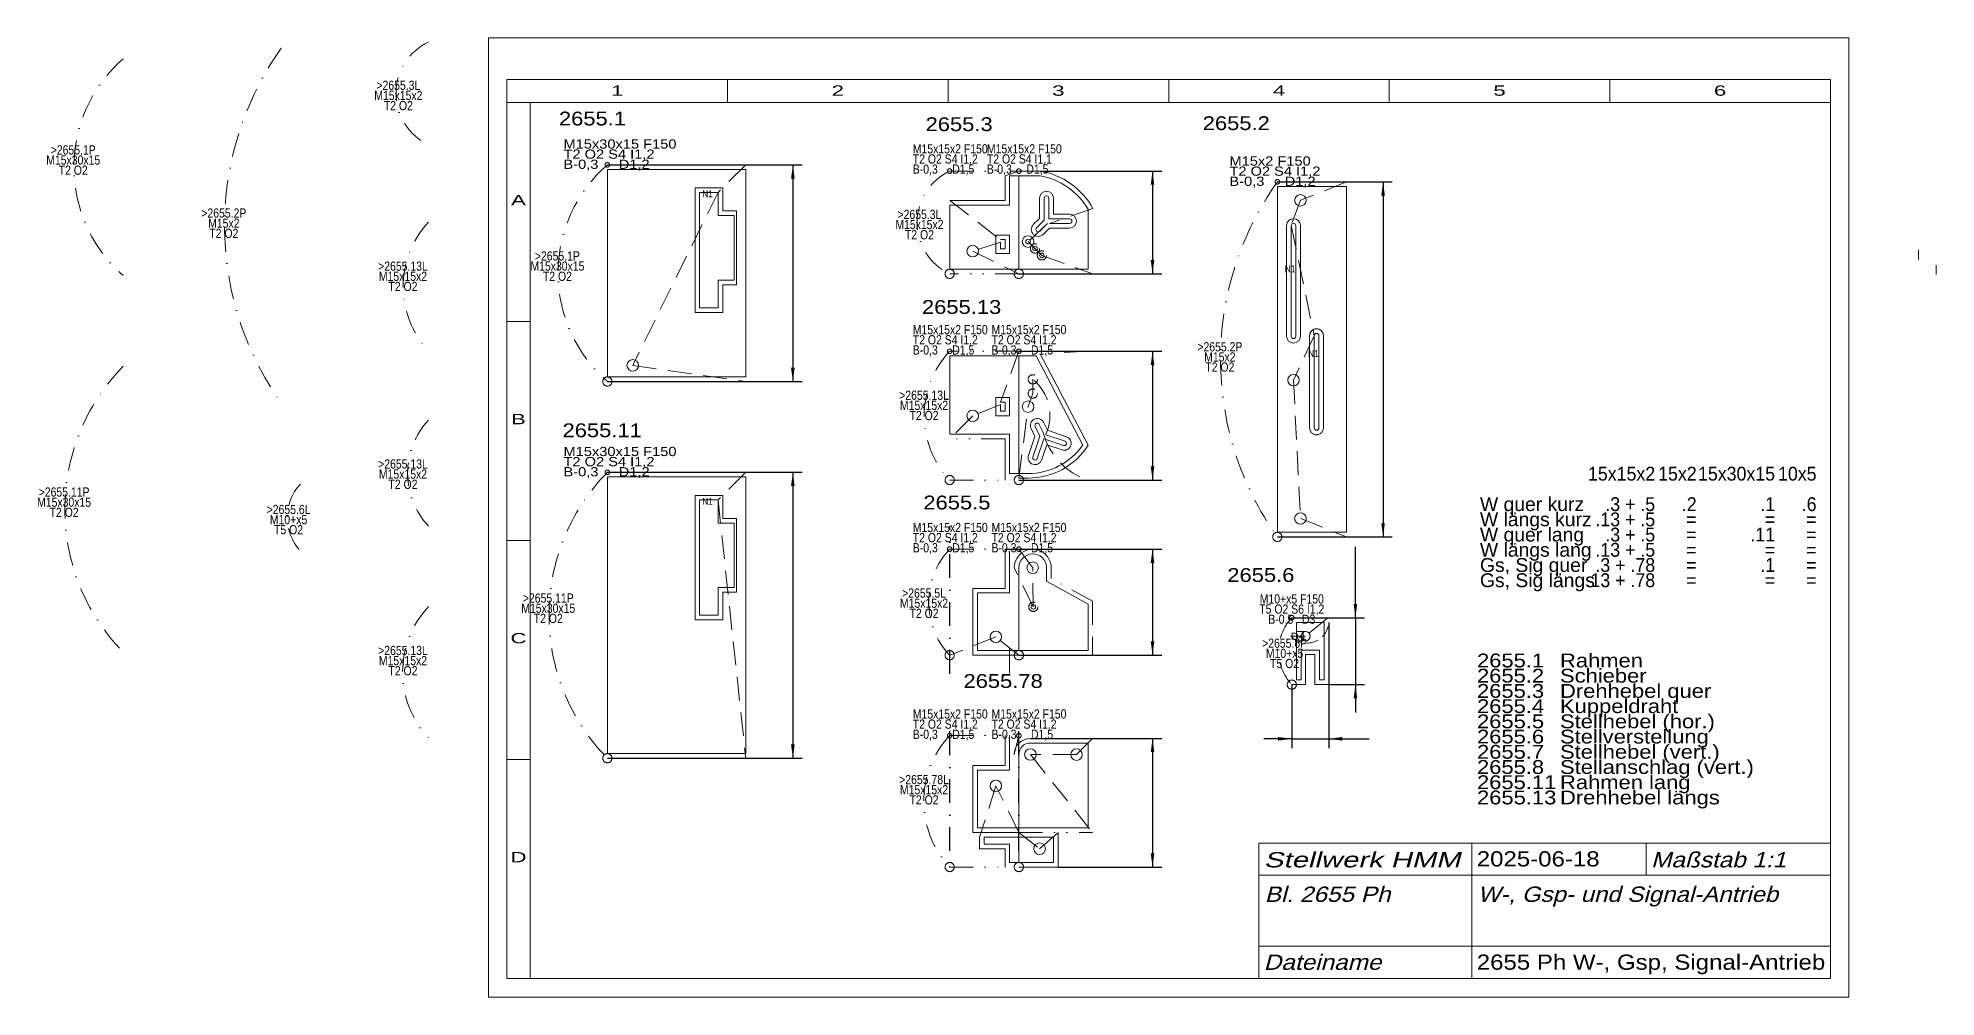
# Model space of a CAD drawing. Extents: x -97 to 315, y 1 to 209.
import ezdxf
from ezdxf.enums import TextEntityAlignment as Align

# ---------------------------------------------------------------- set-up
doc = ezdxf.new("R2010")
doc.units = 0
doc.header["$LTSCALE"] = 10.295135
for name, pattern in [('DASHDOT', [1, 0.5, -0.25, 0, -0.25]), ('DASHED', [0.75, 0.5, -0.25]), ('DIVIDE', [1.25, 0.5, -0.25, 0, -0.25, 0, -0.25]), ('HIDDEN', [0.375, 0.25, -0.125]), ('PHANTOM', [2.5, 1.25, -0.25, 0.25, -0.25, 0.25, -0.25])]:
    doc.linetypes.add(name, pattern=pattern)
for name, color, linetype, lineweight in [('2655_1 RAHMEN', 7, 'CONTINUOUS', 13), ('2655_11P', 30, 'CONTINUOUS', 13), ('2655_13L', 30, 'CONTINUOUS', 13), ('2655_13R', 14, 'CONTINUOUS', 13), ('2655_1P', 30, 'CONTINUOUS', 13), ('2655_2 SCHIEBER', 230, 'CONTINUOUS', 13), ('2655_2P', 30, 'CONTINUOUS', 13), ('2655_3 DREHHEBEL', 150, 'CONTINUOUS', 13), ('2655_3L', 30, 'CONTINUOUS', 13), ('2655_3R', 14, 'CONTINUOUS', 13), ('2655_5 STELLHEBEL', 172, 'CONTINUOUS', 13), ('2655_5L', 30, 'CONTINUOUS', 13), ('2655_5R', 14, 'CONTINUOUS', 13), ('2655_6 STELLVERSTELLUNG', 230, 'CONTINUOUS', 13), ('2655_6P', 30, 'CONTINUOUS', 13), ('2655_78L', 30, 'CONTINUOUS', 13), ('2655_78R', 14, 'CONTINUOUS', 13), ('2655_8 STELLANSCHLAG', 171, 'CONTINUOUS', 13), ('2655___ W-_ GSP-_ SIGNAL-ANTRIEB', 230, 'CONTINUOUS', 13), ('BEMAßUNG', 7, 'CONTINUOUS', 25), ('BESCHRIFTUNG', 7, 'CONTINUOUS', 25), ('MITTELLINIEN', 5, 'DASHDOT', 25), ('STANDARD', 7, 'CONTINUOUS', 0)]:
    doc.layers.add(name, color=color, linetype=linetype, lineweight=lineweight)
doc.styles.add('Arial', font='arial.ttf')

# ---------------------------------------------------------------- blocks, each defined once
blk = doc.blocks.new('D79153408')
at = {"layer": 'BEMAßUNG', "color": 172}
for p, q in [((189, 83.26), (189, 98.65)), ((175.2, 83.26), (191, 83.26)), ((189, 83.26), (189, 68.76)), ((183.2, 68.76), (191, 68.76)), ((189, 68.76), (189, 62.72))]:
    blk.add_line(p, q, dxfattribs=at)
at = {"layer": 'BEMAßUNG'}
for points in [[(189, 83.26), (188.61, 86.24), (189.39, 86.24)], [(189, 68.76), (189.39, 65.79), (188.61, 65.79)]]:
    blk.add_solid(points, dxfattribs=at)
blk = doc.blocks.new('D293479424')
at = {"layer": 'BEMAßUNG', "color": 172}
for p, q in [((116.01, 141.04), (147, 141.04)), ((145, 141.04), (145, 113.12)), ((116.01, 113.12), (147, 113.12))]:
    blk.add_line(p, q, dxfattribs=at)
at = {"layer": 'BEMAßUNG'}
for points in [[(145, 141.04), (145.39, 138.06), (144.61, 138.06)], [(145, 113.12), (144.61, 116.09), (145.39, 116.09)]]:
    blk.add_solid(points, dxfattribs=at)
blk = doc.blocks.new('D364695040')
at = {"layer": 'BEMAßUNG', "color": 172}
for p, q in [((113.01, 98.13), (147, 98.13)), ((145, 98.13), (145, 75.13)), ((116.01, 75.13), (147, 75.13))]:
    blk.add_line(p, q, dxfattribs=at)
at = {"layer": 'BEMAßUNG'}
for points in [[(145, 98.13), (145.39, 95.16), (144.61, 95.16)], [(145, 75.13), (144.61, 78.11), (145.39, 78.11)]]:
    blk.add_solid(points, dxfattribs=at)
blk = doc.blocks.new('D590242304')
at = {"layer": 'BEMAßUNG', "color": 172}
for p, q in [((118.51, 57.09), (147, 57.09)), ((145, 57.09), (145, 29.19)), ((124.51, 29.19), (147, 29.19))]:
    blk.add_line(p, q, dxfattribs=at)
at = {"layer": 'BEMAßUNG'}
for points in [[(145, 57.09), (145.39, 54.11), (144.61, 54.11)], [(145, 29.19), (144.61, 32.16), (145.39, 32.16)]]:
    blk.add_solid(points, dxfattribs=at)
blk = doc.blocks.new('D590247424')
at = {"layer": 'BEMAßUNG', "color": 172}
for p, q in [((120.63, 180.12), (147, 180.12)), ((145, 180.12), (145, 157.84)), ((116.01, 157.84), (147, 157.84))]:
    blk.add_line(p, q, dxfattribs=at)
at = {"layer": 'BEMAßUNG'}
for points in [[(145, 180.12), (145.39, 177.15), (144.61, 177.15)], [(145, 157.84), (144.61, 160.81), (145.39, 160.81)]]:
    blk.add_solid(points, dxfattribs=at)
blk = doc.blocks.new('D293474048')
at = {"layer": 'BEMAßUNG', "color": 172}
for p, q in [((26.78, 181.49), (69, 181.49)), ((67, 181.49), (67, 134.49)), ((26.78, 134.49), (69, 134.49))]:
    blk.add_line(p, q, dxfattribs=at)
at = {"layer": 'BEMAßUNG'}
for points in [[(67, 181.49), (67.39, 178.52), (66.61, 178.52)], [(67, 134.49), (66.61, 137.47), (67.39, 137.47)]]:
    blk.add_solid(points, dxfattribs=at)
blk = doc.blocks.new('D293473280')
at = {"layer": 'BEMAßUNG', "color": 172}
for p, q in [((26.78, 114.8), (69, 114.8)), ((67, 114.8), (67, 52.8)), ((26.78, 52.8), (69, 52.8))]:
    blk.add_line(p, q, dxfattribs=at)
at = {"layer": 'BEMAßUNG'}
for points in [[(67, 114.8), (67.39, 111.82), (66.61, 111.82)], [(67, 52.8), (66.61, 55.77), (67.39, 55.77)]]:
    blk.add_solid(points, dxfattribs=at)
blk = doc.blocks.new('D292033280')
at = {"layer": 'BEMAßUNG', "color": 172}
for p, q in [((172.07, 177.79), (197, 177.79)), ((195, 177.79), (195, 100.79)), ((172.07, 100.79), (197, 100.79))]:
    blk.add_line(p, q, dxfattribs=at)
at = {"layer": 'BEMAßUNG'}
for points in [[(195, 177.79), (195.39, 174.82), (194.61, 174.82)], [(195, 100.79), (194.61, 103.77), (195.39, 103.77)]]:
    blk.add_solid(points, dxfattribs=at)
blk = doc.blocks.new('D799155968')
at = {"layer": 'BEMAßUNG', "color": 172}
for p, q in [((183.2, 82.26), (183.2, 55)), ((175.2, 68.76), (175.2, 55)), ((175.2, 57), (169.16, 57)), ((175.2, 57), (183.2, 57)), ((183.2, 57), (191.97, 57))]:
    blk.add_line(p, q, dxfattribs=at)
at = {"layer": 'BEMAßUNG'}
for points in [[(175.2, 57), (172.22, 56.61), (172.22, 57.39)], [(183.2, 57), (186.17, 57.39), (186.17, 56.61)]]:
    blk.add_solid(points, dxfattribs=at)

msp = doc.modelspace()

# ---------------------------------------------------------------- linework, layer by layer
at = {"layer": '2655_1 RAHMEN'}
for p, q in [((26.78, 180.49), (26.78, 135.49)), ((26.78, 180.49), (56.78, 180.49)), ((56.78, 180.49), (56.78, 135.49)), ((45.78, 176.49), (45.78, 149.49)), ((51.78, 176.49), (45.78, 176.49)), ((51.78, 176.49), (51.78, 171.49)), ((51.78, 171.49), (54.78, 171.49)), ((54.78, 171.49), (54.78, 155.49)), ((51.78, 155.49), (54.78, 155.49)), ((51.78, 155.49), (51.78, 149.49)), ((45.78, 149.49), (51.78, 149.49)), ((26.78, 135.49), (56.78, 135.49)), ((26.78, 113.8), (26.78, 53.8)), ((26.78, 113.8), (56.78, 113.8)), ((56.78, 113.8), (56.78, 53.8)), ((45.78, 109.8), (45.78, 82.8)), ((51.78, 109.8), (45.78, 109.8)), ((51.78, 109.8), (51.78, 104.8)), ((51.78, 104.8), (54.78, 104.8)), ((54.78, 104.8), (54.78, 88.8)), ((51.78, 88.8), (54.78, 88.8)), ((51.78, 88.8), (51.78, 82.8)), ((45.78, 82.8), (51.78, 82.8)), ((26.78, 53.8), (56.78, 53.8))]:
    msp.add_line(p, q, dxfattribs=at)
at = {"layer": '2655_11P', "linetype": 'DIVIDE'}
for p, q in [((26.78, 114.8), (56.78, 114.8)), ((26.78, 52.8), (56.78, 52.8))]:
    msp.add_line(p, q, dxfattribs=at)
at = {"layer": '2655_11P', "linetype": 'DASHED'}
for p, q in [((56.78, 114.8), (50.78, 108.8)), ((50.78, 108.8), (56.78, 52.8))]:
    msp.add_line(p, q, dxfattribs=at)
at = {"layer": '2655_11P'}
for p, q in [((46.78, 108.8), (46.78, 83.8)), ((50.78, 108.8), (46.78, 108.8)), ((50.78, 108.8), (50.78, 103.8)), ((50.78, 103.8), (54.28, 103.8)), ((54.28, 103.8), (54.28, 89.8)), ((50.78, 89.8), (50.78, 83.8)), ((50.78, 89.8), (54.28, 89.8)), ((46.78, 83.8), (50.78, 83.8))]:
    msp.add_line(p, q, dxfattribs=at)
at = {"layer": '2655_11P', "linetype": 'PHANTOM'}
for centre, radius in [((26.78, 114.8), 0.5), ((26.78, 52.8), 1)]:
    msp.add_circle(centre, radius, dxfattribs=at)
at = {"layer": '2655_13L', "linetype": 'DIVIDE'}
for p, q in [((116.01, 141.04), (101.01, 141.04)), ((113.01, 122.04), (101.01, 122.04)), ((101.01, 113.12), (113.01, 113.12))]:
    msp.add_line(p, q, dxfattribs=at)
at = {"layer": '2655_13L', "linetype": 'DASHED'}
for p, q in [((116.01, 141.04), (112.01, 130.04)), ((112.01, 129.54), (106.01, 127.03)), ((106.01, 127.03), (101.01, 122.04))]:
    msp.add_line(p, q, dxfattribs=at)
at = {"layer": '2655_13L'}
for p, q in [((112.01, 130.04), (113.01, 130.04)), ((112.01, 128.04), (112.01, 129.54)), ((113.01, 128.04), (112.01, 128.04)), ((113.01, 130.04), (113.01, 128.04)), ((113.01, 113.12), (113.01, 122.04))]:
    msp.add_line(p, q, dxfattribs=at)
at = {"layer": '2655_13L', "linetype": 'PHANTOM'}
for centre, radius in [((101.01, 141.04), 0.5), ((101.01, 113.12), 1)]:
    msp.add_circle(centre, radius, dxfattribs=at)
at = {"layer": '2655_13L'}
msp.add_circle((106.01, 127.03), 1.25, dxfattribs=at)
at = {"layer": '2655_13R', "linetype": 'DIVIDE'}
for p, q in [((131.01, 141.04), (116.01, 141.04)), ((131.01, 141.04), (120.63, 140.5)), ((118.01, 113.54), (116.01, 113.54)), ((116.01, 113.12), (131, 113.12))]:
    msp.add_line(p, q, dxfattribs=at)
at = {"layer": '2655_13R'}
for p, q in [((120.63, 140.5), (131.05, 120.66)), ((120.58, 122.66), (119.55, 124.76)), ((120.45, 125.2), (121.3, 123.47)), ((119.03, 118.12), (120.58, 122.66)), ((119.98, 117.8), (121.43, 122.06)), ((121.43, 122.06), (125.69, 120.6)), ((126.02, 121.55), (121.87, 122.96))]:
    msp.add_line(p, q, dxfattribs=at)
at = {"layer": '2655_13R', "linetype": 'DASHED'}
for p, q in [((118.01, 129.04), (119.03, 131.89)), ((119.03, 131.89), (119.04, 134.97)), ((116.01, 113.54), (118.01, 129.04))]:
    msp.add_line(p, q, dxfattribs=at)
at = {"layer": '2655_13R', "linetype": 'PHANTOM'}
for centre, radius in [((116.01, 141.04), 0.5), ((116.01, 113.12), 1)]:
    msp.add_circle(centre, radius, dxfattribs=at)
at = {"layer": '2655_13R', "linetype": 'DIVIDE'}
for centre in [(119.04, 134.97), (119.03, 131.89)]:
    msp.add_circle(centre, 1, dxfattribs=at)
at = {"layer": '2655_13R'}
msp.add_circle((118.01, 129.04), 1.25, dxfattribs=at)
at = {"layer": '2655_13R', "linetype": 'DASHED'}
for centre, radius, start, end in [((112.57, 127.11), 10.18, 335.9919, 410.575), ((135.55, 127.11), 14.71, 194.3353, 251.9729)]:
    msp.add_arc(centre, radius, start, end, dxfattribs=at)
at = {"layer": '2655_13R'}
for centre, radius, start, end in [((120, 124.98), 0.5, 26.1452, 206.1452), ((118.01, 129.04), 15.5, 270, 327.2865), ((125.85, 121.08), 0.5, 251.1452, 431.1452), ((119.51, 117.96), 0.5, 161.1452, 341.1452)]:
    msp.add_arc(centre, radius, start, end, dxfattribs=at)
at = {"layer": '2655_1P', "linetype": 'DIVIDE'}
for p, q in [((26.78, 181.49), (56.78, 181.49)), ((26.78, 134.49), (56.78, 134.49))]:
    msp.add_line(p, q, dxfattribs=at)
at = {"layer": '2655_1P', "linetype": 'DASHED'}
for p, q in [((56.78, 181.49), (50.78, 175.49)), ((50.78, 175.49), (32.28, 137.99)), ((32.28, 137.99), (56.78, 134.49))]:
    msp.add_line(p, q, dxfattribs=at)
at = {"layer": '2655_1P'}
for p, q in [((46.78, 175.49), (46.78, 150.49)), ((50.78, 175.49), (46.78, 175.49)), ((50.78, 175.49), (50.78, 170.49)), ((50.78, 170.49), (54.28, 170.49)), ((54.28, 170.49), (54.28, 156.49)), ((50.78, 156.49), (50.78, 150.49)), ((50.78, 156.49), (54.28, 156.49)), ((46.78, 150.49), (50.78, 150.49))]:
    msp.add_line(p, q, dxfattribs=at)
at = {"layer": '2655_1P', "linetype": 'PHANTOM'}
for centre, radius in [((26.78, 181.49), 0.5), ((26.78, 134.49), 1)]:
    msp.add_circle(centre, radius, dxfattribs=at)
at = {"layer": '2655_1P'}
msp.add_circle((32.28, 137.99), 1.25, dxfattribs=at)
at = {"layer": '2655_2 SCHIEBER'}
for p, q in [((172.07, 101.79), (172.07, 176.79)), ((172.07, 176.79), (187.07, 176.79)), ((187.07, 101.79), (187.07, 176.79)), ((174.07, 168.3), (174.07, 144.3)), ((177.07, 168.3), (177.07, 144.3)), ((314.91, 159.7), (314.91, 157.7)), ((179.07, 144.43), (179.07, 124.43)), ((182.07, 144.43), (182.07, 124.43)), ((172.07, 101.79), (187.07, 101.79))]:
    msp.add_line(p, q, dxfattribs=at)
at = {"layer": '2655_2 SCHIEBER', "linetype": 'DASHED'}
for p, q in [((179.07, 144.43), (179.07, 124.43)), ((182.07, 144.43), (182.07, 124.43))]:
    msp.add_line(p, q, dxfattribs=at)
at = {"layer": '2655_2 SCHIEBER'}
for centre, start, end in [((175.57, 168.3), 0, 180), ((175.57, 144.3), 180, 360), ((180.57, 144.43), 0, 180), ((180.57, 124.43), 180, 360)]:
    msp.add_arc(centre, 1.5, start, end, dxfattribs=at)
at = {"layer": '2655_2 SCHIEBER', "linetype": 'DASHED'}
for centre, start, end in [((180.57, 144.43), 0, 180), ((180.57, 124.43), 180, 360)]:
    msp.add_arc(centre, 1.5, start, end, dxfattribs=at)
at = {"layer": '2655_2P', "linetype": 'DIVIDE'}
for p, q in [((172.07, 177.79), (187.07, 177.79)), ((172.07, 100.79), (187.07, 100.79))]:
    msp.add_line(p, q, dxfattribs=at)
at = {"layer": '2655_2P', "linetype": 'DASHED'}
for p, q in [((187.07, 177.79), (177.07, 173.79)), ((177.07, 173.79), (175.07, 168.3)), ((175.07, 168.3), (180.07, 144.43)), ((180.07, 144.43), (175.57, 134.79)), ((175.57, 134.79), (177.07, 104.79)), ((177.07, 104.79), (187.07, 100.79))]:
    msp.add_line(p, q, dxfattribs=at)
at = {"layer": '2655_2P'}
for p, q in [((175.07, 168.3), (175.07, 144.3)), ((176.07, 168.3), (176.07, 144.3)), ((180.07, 144.43), (180.07, 124.43)), ((181.07, 144.43), (181.07, 124.43))]:
    msp.add_line(p, q, dxfattribs=at)
at = {"layer": '2655_2P', "linetype": 'PHANTOM'}
for centre, radius in [((172.07, 177.79), 0.5), ((172.07, 100.79), 1)]:
    msp.add_circle(centre, radius, dxfattribs=at)
at = {"layer": '2655_2P'}
for centre in [(177.07, 173.79), (175.57, 134.79), (177.07, 104.79)]:
    msp.add_circle(centre, 1.25, dxfattribs=at)
for centre, start, end in [((175.57, 168.3), 0, 180), ((175.57, 144.3), 180, 360), ((180.57, 144.43), 0, 180), ((180.57, 124.43), 180, 360)]:
    msp.add_arc(centre, 0.5, start, end, dxfattribs=at)
at = {"layer": '2655_3 DREHHEBEL'}
for p, q in [((114.01, 179.12), (114.01, 172.76)), ((114.01, 179.12), (120.54, 179.12)), ((116.01, 179.12), (116.01, 158.84)), ((120.51, 174.26), (120.51, 169.88)), ((123.51, 170.76), (123.51, 174.26)), ((114.01, 172.76), (101.01, 172.76)), ((101.01, 172.76), (101.01, 158.84)), ((119.15, 168.52), (120.51, 169.88)), ((127.01, 170.76), (123.51, 170.76)), ((131.01, 171.82), (131.01, 158.84)), ((111.01, 162.26), (111.01, 166.26)), ((111.01, 166.26), (114.01, 166.26)), ((114.01, 166.26), (114.01, 162.26)), ((122.63, 167.76), (121.27, 166.4)), ((127.01, 167.76), (122.63, 167.76)), ((114.01, 162.26), (111.01, 162.26)), ((311.11, 162.95), (311.11, 160.95)), ((131.01, 158.84), (101.01, 158.84)), ((116.01, 140.04), (101.01, 140.04)), ((101.01, 140.04), (101.01, 123.04)), ((116.01, 114.54), (116.01, 140.04)), ((119.74, 140.04), (116.01, 140.04)), ((119.74, 140.04), (129.89, 120.72)), ((111.01, 127.04), (111.01, 131.04)), ((111.01, 131.04), (114.01, 131.04)), ((114.01, 131.04), (114.01, 127.04)), ((114.01, 127.04), (111.01, 127.04)), ((119.5, 122.59), (118.65, 124.32)), ((121.35, 125.64), (122.19, 123.91)), ((126.34, 122.49), (122.19, 123.91)), ((114.01, 123.04), (101.01, 123.04)), ((114.01, 114.54), (114.01, 123.04)), ((118.09, 118.44), (119.5, 122.59)), ((120.93, 117.47), (122.06, 120.79)), ((122.06, 120.79), (125.37, 119.66)), ((114.01, 114.54), (116.01, 114.54)), ((118.01, 114.54), (116.01, 114.54))]:
    msp.add_line(p, q, dxfattribs=at)
for centre in [(118.01, 164.84), (119.51, 163.34), (121, 161.85)]:
    msp.add_circle(centre, 0.5, dxfattribs=at)
for centre, radius, start, end in [((118.01, 164.34), 15, 29.9264, 80.2619), ((122.01, 174.26), 1.5, 360, 540), ((127.01, 169.26), 1.5, 270, 450), ((120.21, 167.46), 1.5, 135, 315), ((120, 124.98), 1.5, 26.1452, 206.1452), ((118.01, 129.04), 14.5, 270, 325.011), ((125.85, 121.08), 1.5, 251.1452, 431.1452), ((119.51, 117.96), 1.5, 161.1452, 341.1452)]:
    msp.add_arc(centre, radius, start, end, dxfattribs=at)
at = {"layer": '2655_3L', "linetype": 'DIVIDE'}
for p, q in [((101.01, 180.12), (116.01, 180.12)), ((116.01, 157.84), (101.01, 157.84))]:
    msp.add_line(p, q, dxfattribs=at)
at = {"layer": '2655_3L', "linetype": 'DASHED'}
for p, q in [((116.01, 180.12), (113.01, 179.12)), ((101.01, 173.76), (112.01, 165.26)), ((112.01, 164.72), (106, 162.76)), ((106, 162.76), (116.01, 157.84))]:
    msp.add_line(p, q, dxfattribs=at)
at = {"layer": '2655_3L'}
for p, q in [((113.01, 179.12), (113.01, 173.76)), ((113.01, 173.76), (101.01, 173.76)), ((112.01, 165.26), (113.01, 165.26)), ((112.01, 163.26), (112.01, 164.72)), ((113.01, 165.26), (113.01, 163.26)), ((113.01, 163.26), (112.01, 163.26))]:
    msp.add_line(p, q, dxfattribs=at)
at = {"layer": '2655_3L', "linetype": 'PHANTOM'}
for centre, radius in [((101.01, 180.12), 0.5), ((101.01, 157.84), 1)]:
    msp.add_circle(centre, radius, dxfattribs=at)
at = {"layer": '2655_3L'}
msp.add_circle((106, 162.76), 1.25, dxfattribs=at)
at = {"layer": '2655_3R', "linetype": 'DIVIDE'}
for p, q in [((116, 180.12), (120.63, 180.12)), ((132.01, 157.84), (116.01, 157.84))]:
    msp.add_line(p, q, dxfattribs=at)
at = {"layer": '2655_3R'}
for p, q in [((121.51, 174.26), (121.51, 169.47)), ((122.51, 169.76), (122.51, 174.26)), ((119.86, 167.81), (121.51, 169.47)), ((127.01, 169.76), (122.51, 169.76)), ((120.57, 167.1), (122.22, 168.76)), ((127.01, 168.76), (122.63, 168.76))]:
    msp.add_line(p, q, dxfattribs=at)
at = {"layer": '2655_3R', "linetype": 'DASHED'}
for p, q in [((132.04, 172.02), (122.63, 168.76)), ((122.22, 168.76), (118.01, 164.84)), ((118.01, 164.84), (119.51, 163.34)), ((119.51, 163.34), (121, 161.85)), ((121, 161.85), (132.01, 157.84))]:
    msp.add_line(p, q, dxfattribs=at)
at = {"layer": '2655_3R', "linetype": 'PHANTOM'}
for centre, radius in [((116, 180.12), 0.5), ((116.01, 157.84), 1)]:
    msp.add_circle(centre, radius, dxfattribs=at)
at = {"layer": '2655_3R'}
msp.add_circle((118.01, 164.84), 1.25, dxfattribs=at)
at = {"layer": '2655_3R', "linetype": 'DIVIDE'}
for centre in [(119.51, 163.34), (121, 161.85)]:
    msp.add_circle(centre, 1, dxfattribs=at)
at = {"layer": '2655_3R'}
for centre, radius, start, end in [((118.01, 164.34), 16, 28.6728, 80.5719), ((122.01, 174.26), 0.5, 0, 180), ((127.01, 169.26), 0.5, 270, 450), ((120.21, 167.46), 0.5, 135, 315)]:
    msp.add_arc(centre, radius, start, end, dxfattribs=at)
at = {"layer": '2655_5 STELLHEBEL'}
for p, q in [((114.01, 97.63), (114.01, 88.63)), ((116.01, 94.11), (116.01, 76.13)), ((122.01, 94.27), (122.01, 91.17)), ((131.01, 86.24), (122.01, 91.17)), ((114.01, 88.63), (107.01, 88.63)), ((107.01, 88.63), (107.01, 76.13)), ((131.01, 86.24), (131.01, 76.13)), ((107.01, 76.13), (131.01, 76.13)), ((114.01, 50.19), (114.01, 57.69)), ((116.01, 53.59), (116.01, 37.69)), ((118.51, 56.09), (131.01, 56.09)), ((131.01, 56.09), (131.01, 37.69)), ((114.01, 50.19), (107.01, 50.19)), ((107.01, 50.19), (107.01, 37.69)), ((107.01, 37.69), (131.01, 37.69))]:
    msp.add_line(p, q, dxfattribs=at)
msp.add_circle((119.15, 85.63), 0.5, dxfattribs=at)
for centre, radius, start in [((119.01, 94.11), 3, 2.9787), ((118.51, 53.59), 2.5, 90)]:
    msp.add_arc(centre, radius, start, 180, dxfattribs=at)
at = {"layer": '2655_5L', "linetype": 'DIVIDE'}
msp.add_line((101.01, 98.13), (113.01, 98.13), dxfattribs=at)
at = {"layer": '2655_5L'}
for p, q in [((113.01, 98.13), (113.01, 89.63)), ((106.01, 89.63), (106.01, 75.13)), ((113.01, 89.63), (106.01, 89.63)), ((106.01, 75.13), (116.01, 75.13))]:
    msp.add_line(p, q, dxfattribs=at)
at = {"layer": '2655_5L', "linetype": 'DASHED'}
for p, q in [((111.01, 79.13), (101.01, 75.13)), ((116.01, 75.13), (111.01, 79.13))]:
    msp.add_line(p, q, dxfattribs=at)
at = {"layer": '2655_5L', "linetype": 'PHANTOM'}
for centre, radius in [((101.01, 98.13), 0.5), ((101.01, 75.13), 1)]:
    msp.add_circle(centre, radius, dxfattribs=at)
at = {"layer": '2655_5L'}
msp.add_circle((111.01, 79.13), 1.25, dxfattribs=at)
at = {"layer": '2655_5R', "linetype": 'DASHED'}
for p, q in [((116.01, 98.13), (119.01, 94.11)), ((119.15, 85.63), (115.01, 94.11)), ((119.15, 85.63), (119.01, 94.11)), ((132.01, 86.84), (132.01, 75.13))]:
    msp.add_line(p, q, dxfattribs=at)
at = {"layer": '2655_5R'}
msp.add_line((123.01, 93.93), (123.01, 91.76), dxfattribs=at)
at = {"layer": '2655_5R', "linetype": 'DIVIDE'}
for p, q in [((132.01, 86.84), (123.01, 91.76)), ((116.01, 75.13), (132.01, 75.13))]:
    msp.add_line(p, q, dxfattribs=at)
at = {"layer": '2655_5R', "linetype": 'PHANTOM'}
for centre, radius in [((116.01, 98.13), 0.5), ((116.01, 75.13), 1)]:
    msp.add_circle(centre, radius, dxfattribs=at)
at = {"layer": '2655_5R'}
msp.add_circle((119.01, 94.11), 1.25, dxfattribs=at)
at = {"layer": '2655_5R', "linetype": 'DIVIDE'}
msp.add_circle((119.15, 85.63), 1, dxfattribs=at)
at = {"layer": '2655_5R'}
msp.add_arc((119.01, 94.11), 4, 357.4202, 540, dxfattribs=at)
at = {"layer": '2655_6 STELLVERSTELLUNG', "color": 230}
for p, q in [((176.2, 82.26), (176.2, 69.76)), ((182.2, 82.26), (176.2, 82.26)), ((182.2, 82.26), (182.2, 69.76)), ((177.2, 76.26), (181.2, 76.26)), ((177.2, 76.26), (177.2, 69.76)), ((181.2, 76.26), (181.2, 69.76)), ((177.2, 69.76), (176.2, 69.76)), ((182.2, 69.76), (181.2, 69.76))]:
    msp.add_line(p, q, dxfattribs=at)
at = {"layer": '2655_6 STELLVERSTELLUNG', "color": 230, "linetype": 'DASHED'}
for p, q in [((178.2, 80.26), (176.2, 80.26)), ((178.2, 78.26), (176.2, 78.26))]:
    msp.add_line(p, q, dxfattribs=at)
at = {"layer": '2655_6 STELLVERSTELLUNG', "color": 230}
msp.add_circle((178.2, 79.26), 1, dxfattribs=at)
at = {"layer": '2655_6P', "linetype": 'DIVIDE'}
for p, q in [((183, 83.26), (175.2, 83.26)), ((178.2, 79.26), (175, 79.26)), ((178.2, 68.76), (175.2, 68.76)), ((183.2, 68.76), (180.2, 68.76))]:
    msp.add_line(p, q, dxfattribs=at)
at = {"layer": '2655_6P', "linetype": 'DASHED'}
msp.add_line((183, 83.26), (178.2, 79.26), dxfattribs=at)
at = {"layer": '2655_6P'}
for p, q in [((183.2, 82.26), (183.2, 68.76)), ((178.2, 75.26), (178.2, 68.76)), ((178.2, 75.26), (180.2, 75.26)), ((180.2, 75.26), (180.2, 68.76))]:
    msp.add_line(p, q, dxfattribs=at)
at = {"layer": '2655_6P', "linetype": 'PHANTOM'}
for centre, radius in [((175.2, 83.26), 0.5), ((175.2, 68.76), 1)]:
    msp.add_circle(centre, radius, dxfattribs=at)
at = {"layer": '2655_6P', "linetype": 'HIDDEN'}
msp.add_arc((178.47, 82.48), 4.73, 222.8091, 357.4034, dxfattribs=at)
at = {"layer": '2655_78L', "linetype": 'DIVIDE'}
for p, q in [((101.01, 57.69), (113.01, 57.69)), ((101.01, 29.19), (113.01, 29.19))]:
    msp.add_line(p, q, dxfattribs=at)
at = {"layer": '2655_78L'}
for p, q in [((113.01, 51.19), (113.01, 57.69)), ((106.01, 51.19), (106.01, 36.69)), ((113.01, 51.19), (106.01, 51.19)), ((106.01, 36.69), (116.01, 36.69)), ((107.51, 35.69), (107.51, 33.16)), ((107.51, 33.16), (113.01, 33.16)), ((113.01, 33.16), (113.01, 29.19))]:
    msp.add_line(p, q, dxfattribs=at)
at = {"layer": '2655_78L', "linetype": 'DASHED'}
for p, q in [((111.01, 46.82), (107.51, 35.69)), ((116.01, 36.69), (111.01, 46.82))]:
    msp.add_line(p, q, dxfattribs=at)
at = {"layer": '2655_78L', "linetype": 'PHANTOM'}
for centre, radius in [((101.01, 57.69), 0.5), ((101.01, 29.19), 1)]:
    msp.add_circle(centre, radius, dxfattribs=at)
at = {"layer": '2655_78L'}
msp.add_circle((111.01, 46.82), 1.25, dxfattribs=at)
at = {"layer": '2655_78R', "linetype": 'DASHED'}
for p, q in [((116.01, 57.69), (115.01, 53.59)), ((128.51, 53.57), (118.51, 53.59)), ((118.51, 53.59), (132.01, 36.69)), ((132.01, 57.09), (128.51, 53.57)), ((116.01, 36.69), (120.51, 33.17)), ((120.51, 33.17), (124.51, 36.69))]:
    msp.add_line(p, q, dxfattribs=at)
at = {"layer": '2655_78R', "linetype": 'DIVIDE'}
for p, q in [((118.51, 57.09), (132.01, 57.09)), ((116.01, 36.69), (132.01, 36.69))]:
    msp.add_line(p, q, dxfattribs=at)
at = {"layer": '2655_78R'}
for p, q in [((124.51, 36.69), (124.51, 29.19)), ((124.51, 29.19), (116.01, 29.19))]:
    msp.add_line(p, q, dxfattribs=at)
at = {"layer": '2655_78R', "linetype": 'PHANTOM'}
for centre, radius in [((116.01, 57.69), 0.5), ((116.01, 29.19), 1)]:
    msp.add_circle(centre, radius, dxfattribs=at)
at = {"layer": '2655_78R'}
for centre in [(118.51, 53.59), (128.51, 53.57), (120.51, 33.17)]:
    msp.add_circle(centre, 1.25, dxfattribs=at)
msp.add_arc((118.51, 53.59), 3.5, 90, 180, dxfattribs=at)
at = {"layer": '2655_8 STELLANSCHLAG'}
for p, q in [((114.01, 76.76), (114.01, 71.26)), ((108.51, 35.69), (123.51, 35.69)), ((108.51, 35.69), (108.51, 34.16)), ((108.51, 34.16), (114.01, 34.16)), ((114.01, 34.16), (114.01, 30.19)), ((116.01, 35.69), (116.01, 30.19)), ((123.51, 35.69), (123.51, 30.19)), ((123.51, 30.19), (114.01, 30.19))]:
    msp.add_line(p, q, dxfattribs=at)
at = {"layer": '2655___ W-_ GSP-_ SIGNAL-ANTRIEB', "linetype": 'DASHDOT'}
for centre, radius, start, end in [((10.13, 168.29), 66.37, 144.5454, 215.4546), ((-6.74, 196.98), 12.32, 115.2446, 244.7554), ((-57.72, 180.99), 31.19, 131.0999, 228.9001), ((47.28, 157.99), 31.19, 131.0999, 228.9001), ((106.26, 168.98), 12.32, 115.2446, 244.7554), ((226.13, 139.29), 66.37, 144.5454, 215.4546), ((2.93, 155.08), 20.44, 136.9144, 223.0856), ((115.93, 127.08), 20.44, 136.9144, 223.0856), ((-46.6, 106.8), 44.28, 135.5643, 224.4357), ((0.3, 114.63), 16.84, 136.9144, 223.0856), ((-32.05, 105.01), 10.61, 136.9144, 223.0856), ((58.4, 83.8), 44.28, 135.5643, 224.4357), ((113.3, 86.63), 16.84, 136.9144, 223.0856), ((3.24, 71.44), 20.86, 136.9268, 223.098), ((182.95, 76.01), 10.61, 136.9144, 223.0856), ((116.24, 43.44), 20.86, 136.9268, 223.098)]:
    msp.add_arc(centre, radius, start, end, dxfattribs=at)
at = {"layer": 'MITTELLINIEN'}
for p, q in [((101.01, 71.13), (101.01, 103.13)), ((101.01, 32.69), (101.01, 62.69)), ((116.01, 32.69), (116.01, 62.69))]:
    msp.add_line(p, q, dxfattribs=at)
at = {"layer": 'STANDARD'}
for p, q in [((296, 209), (1, 209)), ((1, 209), (1, 1)), ((296, 1), (296, 209)), ((292, 200), (5, 200)), ((5, 200), (5, 195)), ((52.83, 200), (52.83, 195)), ((100.67, 200), (100.67, 195)), ((148.5, 200), (148.5, 195)), ((196.33, 200), (196.33, 195)), ((244.17, 200), (244.17, 195)), ((292, 200), (292, 195)), ((5, 195), (5, 5)), ((10, 195), (5, 195)), ((10, 195), (10, 5)), ((292, 195), (10, 195)), ((292, 5), (292, 195)), ((5, 147.5), (10, 147.5)), ((5, 100), (10, 100)), ((5, 52.5), (10, 52.5)), ((5, 5), (10, 5)), ((10, 5), (292, 5)), ((1, 1), (296, 1))]:
    msp.add_line(p, q, dxfattribs=at)
at = {"layer": 'STANDARD', "lineweight": 0}
for p, q in [((168.02, 34.4), (291.91, 34.4)), ((168.02, 34.4), (168.02, 5)), ((214.22, 34.4), (214.22, 5)), ((252.02, 34.4), (252.02, 27.4)), ((168.02, 27.4), (291.91, 27.4)), ((168.02, 12), (291.91, 12))]:
    msp.add_line(p, q, dxfattribs=at)

# ---------------------------------------------------------------- block references
at = {"layer": 'BEMAßUNG'}
for name in ['D293474048', 'D590247424', 'D292033280', 'D293479424', 'D293473280', 'D364695040', 'D79153408', 'D799155968', 'D590242304']:
    msp.add_blockref(name, (0, 0), dxfattribs=at)

# ---------------------------------------------------------------- texts
at = {"layer": '2655_11P', "linetype": 'DASHED', "style": 'Arial', "width": 0.864842}
msp.add_text('N1', height=1.5, dxfattribs=at).set_placement((47.33, 109.26), align=Align.TOP_LEFT)
at = {"layer": '2655_11P', "insert": (17.26, 120.32), "char_height": 2, "attachment_point": 1, "line_spacing_factor": 0.66, "style": 'Arial'}
msp.add_mtext('\\W1.135101;M15x30x15 F150\\PT2 O2 S4 I1,2\\PB-0,3     D1,2', dxfattribs=at)
at = {"layer": '2655_13L', "insert": (93.01, 146.74), "char_height": 2, "attachment_point": 1, "line_spacing_factor": 0.66, "style": 'Arial'}
msp.add_mtext('\\W0.810867;M15x15x2 F150\\PT2 O2 S4 I1,2\\PB-0,3     D1,5', dxfattribs=at)
at = {"layer": '2655_13R', "insert": (110.08, 146.74), "char_height": 2, "attachment_point": 1, "line_spacing_factor": 0.66, "style": 'Arial'}
msp.add_mtext('\\W0.810867;M15x15x2 F150\\PT2 O2 S4 I1,2\\PB-0,3     D1,5', dxfattribs=at)
at = {"layer": '2655_1P', "linetype": 'DASHED', "style": 'Arial', "width": 0.864842}
msp.add_text('N1', height=1.5, dxfattribs=at).set_placement((47.33, 175.96), align=Align.TOP_LEFT)
at = {"layer": '2655_1P', "insert": (17.26, 187.01), "char_height": 2, "attachment_point": 1, "line_spacing_factor": 0.66, "style": 'Arial'}
msp.add_mtext('\\W1.135101;M15x30x15 F150\\PT2 O2 S4 I1,2\\PB-0,3     D1,2', dxfattribs=at)
at = {"layer": '2655_2P', "linetype": 'DASHED', "style": 'Arial', "width": 0.864842}
for p in [(173.67, 159.67), (178.74, 141.32)]:
    msp.add_text('N1', height=1.5, dxfattribs=at).set_placement(p, align=Align.TOP_LEFT)
at = {"layer": '2655_2P', "insert": (161.68, 183.32), "char_height": 2, "attachment_point": 1, "line_spacing_factor": 0.66, "style": 'Arial'}
msp.add_mtext('\\W1.135100;M15x2 F150\\PT2 O2 S4 I1,2\\PB-0,3     D1,2', dxfattribs=at)
at = {"layer": '2655_3L', "insert": (93.01, 185.96), "char_height": 2, "attachment_point": 1, "line_spacing_factor": 0.66, "style": 'Arial'}
msp.add_mtext('\\W0.810867;M15x15x2 F150\\PT2 O2 S4 I1,2\\PB-0,3     D1,5', dxfattribs=at)
at = {"layer": '2655_3R', "insert": (109.08, 185.96), "char_height": 2, "attachment_point": 1, "line_spacing_factor": 0.66, "style": 'Arial'}
msp.add_mtext('\\W0.810867;M15x15x2 F150\\PT2 O2 S4 I1,1\\PB-0,3     D1,5', dxfattribs=at)
at = {"layer": '2655_5L', "insert": (93.01, 103.84), "char_height": 2, "attachment_point": 1, "line_spacing_factor": 0.66, "style": 'Arial'}
msp.add_mtext('\\W0.810867;M15x15x2 F150\\PT2 O2 S4 I1,2\\PB-0,3     D1,5', dxfattribs=at)
at = {"layer": '2655_5R', "insert": (110.08, 103.84), "char_height": 2, "attachment_point": 1, "line_spacing_factor": 0.66, "style": 'Arial'}
msp.add_mtext('\\W0.810867;M15x15x2 F150\\PT2 O2 S4 I1,2\\PB-0,3     D1,5', dxfattribs=at)
at = {"layer": '2655_6P', "linetype": 'DASHED', "style": 'Arial', "width": 1.135027}
msp.add_text('D4', height=1.5, dxfattribs=at).set_placement((175, 80), align=Align.TOP_LEFT)
at = {"layer": '2655_6P', "insert": (175.2, 84.96), "char_height": 2, "attachment_point": 5, "line_spacing_factor": 0.66, "style": 'Arial'}
msp.add_mtext('\\W0.810851;M10+x5 F150\\PT5 O2 S6 I1,2\\PB-0,5   D3', dxfattribs=at)
at = {"layer": '2655_78L', "insert": (93.01, 63.39), "char_height": 2, "attachment_point": 1, "line_spacing_factor": 0.66, "style": 'Arial'}
msp.add_mtext('\\W0.810867;M15x15x2 F150\\PT2 O2 S4 I1,2\\PB-0,3     D1,5', dxfattribs=at)
at = {"layer": '2655_78R', "insert": (110.08, 63.39), "char_height": 2, "attachment_point": 1, "line_spacing_factor": 0.66, "style": 'Arial'}
msp.add_mtext('\\W0.810867;M15x15x2 F150\\PT2 O2 S4 I1,2\\PB-0,3     D1,5', dxfattribs=at)
at = {"layer": '2655___ W-_ GSP-_ SIGNAL-ANTRIEB', "char_height": 2, "attachment_point": 5, "line_spacing_factor": 0.66, "style": 'Arial'}
for s, insert in [('\\W0.810845;>2655.3L\\PM15x15x2\\PT2 O2', (-18.55, 196.52)), ('\\W0.810845;>2655.1P\\PM15x30x15\\PT2 O2', (-89.06, 182.51)), ('\\W0.810845;>2655.2P\\PM15x2\\PT2 O2', (-56.4, 168.81)), ('\\W0.810845;>2655.3L\\PM15x15x2\\PT2 O2', (94.45, 168.52)), ('\\W0.810848;>2655.13L\\PM15x15x2\\PT2 O2', (-17.55, 157.3)), ('\\W0.810845;>2655.1P\\PM15x30x15\\PT2 O2', (15.94, 159.51)), ('\\W0.810845;>2655.2P\\PM15x2\\PT2 O2', (159.6, 139.81)), ('\\W0.810848;>2655.13L\\PM15x15x2\\PT2 O2', (95.45, 129.3)), ('\\W0.810848;>2655.13L\\PM15x15x2\\PT2 O2', (-17.55, 114.4)), ('\\W0.810848;>2655.11P\\PM15x30x15\\PT2 O2', (-91.04, 108.31)), ('\\W0.810845;>2655.6L\\PM10+x5\\PT5 O2', (-42.36, 104.53)), ('\\W0.810848;>2655.11P\\PM15x30x15\\PT2 O2', (13.96, 85.31)), ('\\W0.810845;>2655.5L\\PM15x15x2\\PT2 O2', (95.45, 86.4)), ('\\W0.810845;>2655.6P\\PM10+x5\\PT5 O2', (173.64, 75.53)), ('\\W0.810848;>2655.13L\\PM15x15x2\\PT2 O2', (-17.55, 73.95)), ('\\W0.810848;>2655.78L\\PM15x15x2\\PT2 O2', (95.45, 45.95))]:
    msp.add_mtext(s, dxfattribs=dict(at, insert=insert))
at = {"layer": 'BESCHRIFTUNG', "style": 'Arial'}
for s, height, width, p in [('2655.1', 3, 1.135138, (16.27, 193.02)), ('2655.3', 3, 1.135138, (95.78, 191.79)), ('2655.2', 3, 1.135138, (155.89, 192.02)), ('2655.13', 3, 1.135139, (95, 152.15)), ('2655.11', 3, 1.135139, (17.05, 125.41)), ('2655.5', 3, 1.135138, (95.3, 109.75)), ('2655.6', 3, 1.135138, (161.22, 94.02)), ('2655.78', 3, 1.135139, (104, 71.04)), ('2025-06-18', 3.3, 1.130203, (215.31, 32.62)), ('2655 Ph W-, Gsp, Signal-Antrieb', 3.3, 1.130189, (215.31, 10.22))]:
    msp.add_text(s, height=height, dxfattribs=dict(at, width=width)).set_placement(p, align=Align.TOP_LEFT)
at = {"layer": 'BESCHRIFTUNG', "style": 'Arial', "oblique": 15}
for s, width, p in [('Stellwerk HMM', 1.365378, (169.11, 32.44)), ('Maßstab 1:1', 1.134935, (253.11, 32.44)), ('Bl. 2655 Ph', 1.134935, (169.33, 24.96)), ('W-, Gsp- und Signal-Antrieb ', 1.121608, (215.53, 24.96)), ('Dateiname', 1.135074, (169.11, 10.22))]:
    msp.add_text(s, height=3.325, dxfattribs=dict(at, width=width)).set_placement(p, align=Align.TOP_LEFT)
at = {"layer": 'BESCHRIFTUNG', "linetype": 'DASHED', "char_height": 3, "line_spacing_factor": 0.66, "style": 'Arial'}
for s, insert, attachment_point in [('\\W0.918893;15x15x2\\P\\P.3 + .5\\P.13 + .5\\P.3 + .5\\P.13 + .5\\P.3 + .78\\P.13 + .78\\P\\P', (254, 116), 3), ('\\W0.918886;15x2\\P\\P.2\\P=\\P=\\P=\\P=\\P=', (263, 116), 3), ('\\W0.918886;15x30x15\\P\\P.1\\P=\\P.11\\P=\\P.1\\P=\\P', (280, 116), 3), ('\\W0.918886;10x5\\P\\P.6\\P=\\P=\\P=\\P=\\P=', (289, 116), 3), ('\\W1.000000;\\P\\PW quer kurz\\PW längs kurz\\PW quer lang\\PW längs lang\\PGs, Sig quer\\PGs, Sig längs', (216, 116), 1)]:
    msp.add_mtext(s, dxfattribs=dict(at, insert=insert, attachment_point=attachment_point))
at = {"layer": 'BESCHRIFTUNG', "char_height": 3, "attachment_point": 1, "line_spacing_factor": 0.66, "style": 'Arial'}
for s, insert in [('\\W1.135138;2655.1\\P2655.2\\P2655.3\\P2655.4\\P2655.5\\P2655.6\\P2655.7\\P2655.8\\P2655.11\\P2655.13\\P\\P', (215.37, 75.49)), ('\\W1.135138;2655.1\\P2655.2\\P2655.3\\P2655.4\\P2655.5\\P2655.6\\P2655.7\\P2655.8\\P2655.11\\P2655.13\\P\\P', (215.37, 75.49)), ('\\W1.135077;Rahmen\\PSchieber\\PDrehhebel quer\\PKuppeldraht\\PStellhebel (hor.)\\PStellverstellung\\PStellhebel (vert.)\\PStellanschlag (vert.)\\PRahmen lang\\PDrehhebel längs\\P', (233.37, 75.49)), ('\\W1.135077;Rahmen\\PSchieber\\PDrehhebel quer\\PKuppeldraht\\PStellhebel (hor.)\\PStellverstellung\\PStellhebel (vert.)\\PStellanschlag (vert.)\\PRahmen lang\\PDrehhebel längs\\P', (233.37, 75.49))]:
    msp.add_mtext(s, dxfattribs=dict(at, insert=insert))
at = {"layer": 'STANDARD', "style": 'Arial'}
for s, width, p in [('1', 1.547923, (28.92, 196.47)), ('2', 1.547922, (76.75, 196.47)), ('3', 1.547923, (124.58, 196.47)), ('4', 1.547923, (172.42, 196.47)), ('5', 1.547922, (220.25, 196.47)), ('6', 1.547923, (268.08, 196.47)), ('A', 1.547987, (7.5, 172.72)), ('B', 1.547987, (7.5, 125.22)), ('C', 1.548103, (7.5, 77.72)), ('D', 1.548104, (7.5, 30.22))]:
    msp.add_text(s, height=2.23, dxfattribs=dict(at, width=width)).set_placement(p, align=Align.CENTER)

doc.saveas('drawing.dxf')
